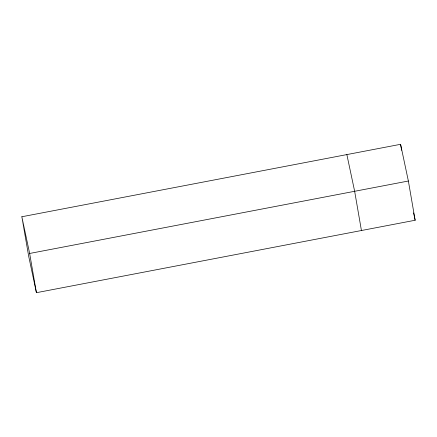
<?xml version="1.0" encoding="UTF-8"?>
<svg xmlns="http://www.w3.org/2000/svg" width="437" height="437" viewBox="0 0 437 437"><rect width="100%" height="100%" fill="white"/><g stroke="black" fill="none" stroke-linecap="round" stroke-linejoin="round"><path stroke-width="0.66" d="M21.85 216.752L400.582 144.308L408.371 181.016L415.15 220.248L36.418 292.692L28.629 255.984L21.85 216.752L29.645 253.465L36.418 292.692M29.645 253.465L408.371 181.016M413.593 212.906L415.15 220.248M346.858 154.583L354.653 191.297L361.432 230.528M400.582 144.308L401.614 150.29"/></g></svg>
